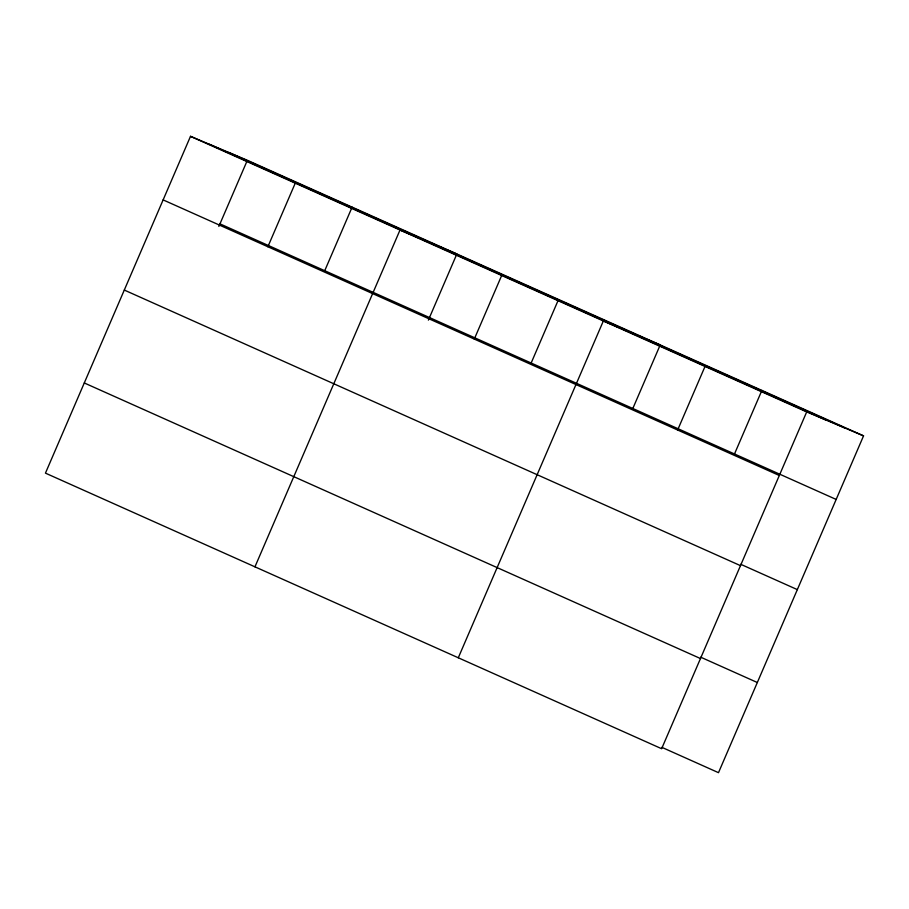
<?xml version="1.0" encoding="UTF-8"?>
<svg xmlns="http://www.w3.org/2000/svg" width="909" height="909" viewBox="0 0 909 909"><rect width="100%" height="100%" fill="white"/><g stroke="black" fill="none" stroke-linecap="round" stroke-linejoin="round"><path stroke-width="1.36" d="M190.504 136.327L45.45 473.134L661.638 748.721L806.692 411.913L190.504 136.327L247.362 160.279L863.55 435.865L718.496 772.673L661.877 747.346M218.864 226.432L246.793 161.586M267.871 246.748L295.255 183.175M324.729 270.712L352.113 207.138M254.952 566.83L400.005 230.022L456.863 253.986M428.378 320.127L456.307 255.281M474.293 339.068L501.677 275.495M531.151 363.032L557.978 300.754M458.295 657.775L603.349 320.968L660.207 344.931L632.823 408.505M677.637 430.014L705.02 366.441M734.495 453.966L761.878 390.404M806.692 411.913L863.55 435.865M228.591 152.382L844.791 427.969M209.263 144.236L825.452 419.822M219.978 223.853L836.166 499.439M163.12 199.9L779.308 475.487M740.71 564.284L797.341 589.611M124.294 290.062L740.483 565.648M700.703 657.184L757.333 682.511M84.287 382.962L700.475 658.548"/></g></svg>
